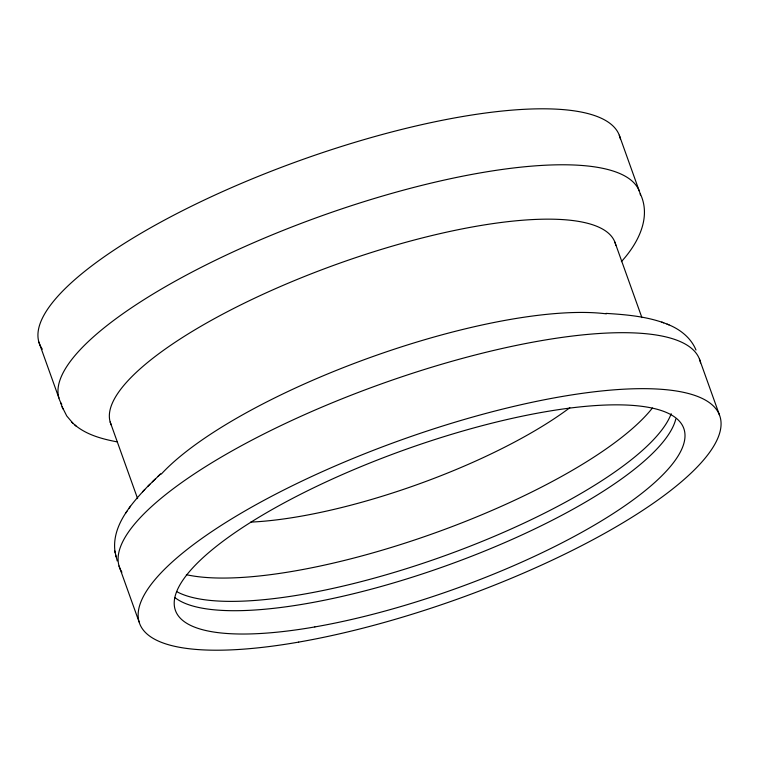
<?xml version="1.0" encoding="UTF-8"?>
<svg xmlns="http://www.w3.org/2000/svg" width="759" height="759" viewBox="0 0 759 759"><rect width="100%" height="100%" fill="white"/><g stroke="black" fill="none" stroke-linecap="round" stroke-linejoin="round"><path stroke-width="1.14" d="M144.77 489.508C129.021 506.528 111.089 528.017 115.178 552.875M125.624 513.198L126.952 511.3M129.144 508.132L130.444 506.262M621.374 261.646C637.664 243.857 651.696 217.795 640.302 193.801M147.72 486.453L160.633 473.901L157.881 476.5M142.578 491.775L149.855 484.233M152.322 481.804L155.149 479.128M606.014 313.382C625.473 314.587 645.235 316.247 663.727 322.831M117.341 441.909C102.323 439.053 86.725 434.964 74.79 424.917M667.047 324.102C679.409 328.77 690.88 337.508 695.984 350.022M661.791 322.091L669.011 324.852M62.096 406.748L66.735 415.941L72.836 423.142M71.536 421.976L76.08 426.074M60.692 403.086L62.94 408.892M619.287 135.216L639.325 191.183M699.447 359.102L719.485 415.069M614.875 242.112L641.915 317.632M110.178 422.004L137.616 498.635M38.88 342.091L58.927 398.058M119.04 565.977L139.087 621.944M117.218 560.967L114.799 550.987M115.577 554.867L115.956 556.764M569.838 407.725A226.704 62.105 -19.7 0 1 250.764 522.107M652.417 408.01A269.986 73.965 -19.7 0 1 434.148 533.226A269.986 73.965 -19.7 0 1 186.353 574.686M671.203 413.721A269.986 73.965 -19.7 0 1 444.47 555.835A269.986 73.965 -19.7 0 1 176.866 591.697M675.795 419.025A269.986 73.965 -19.7 0 1 444.85 566.223A269.986 73.965 -19.7 0 1 174.902 597.561M111.402 425.192A267.918 73.395 -19.7 0 1 339.377 263.297A267.918 73.395 -19.7 0 1 615.824 245.394M42.333 349.197A308.107 84.41 -19.7 0 1 295.716 161.999A308.107 84.41 -19.7 0 1 620.378 138.992M61.802 404.329A308.107 84.41 -19.7 0 1 317.442 217.359A308.107 84.41 -19.7 0 1 640.425 194.968M161.259 474.119A267.918 73.395 -19.7 0 1 369.842 357.631A267.918 73.395 -19.7 0 1 606.394 313.846M121.924 572.239A308.107 84.41 -19.7 0 1 377.565 385.268A308.107 84.41 -19.7 0 1 700.548 362.878M314.852 626.925A269.986 73.965 -19.7 0 0 684.58 431.292A269.986 73.965 -19.7 0 0 289.369 500.086A269.986 73.965 -19.7 0 0 314.852 626.925M298.648 642.105A308.107 84.41 -19.7 0 0 720.585 418.845A308.107 84.41 -19.7 0 0 269.568 497.354A308.107 84.41 -19.7 0 0 298.648 642.105"/></g></svg>
